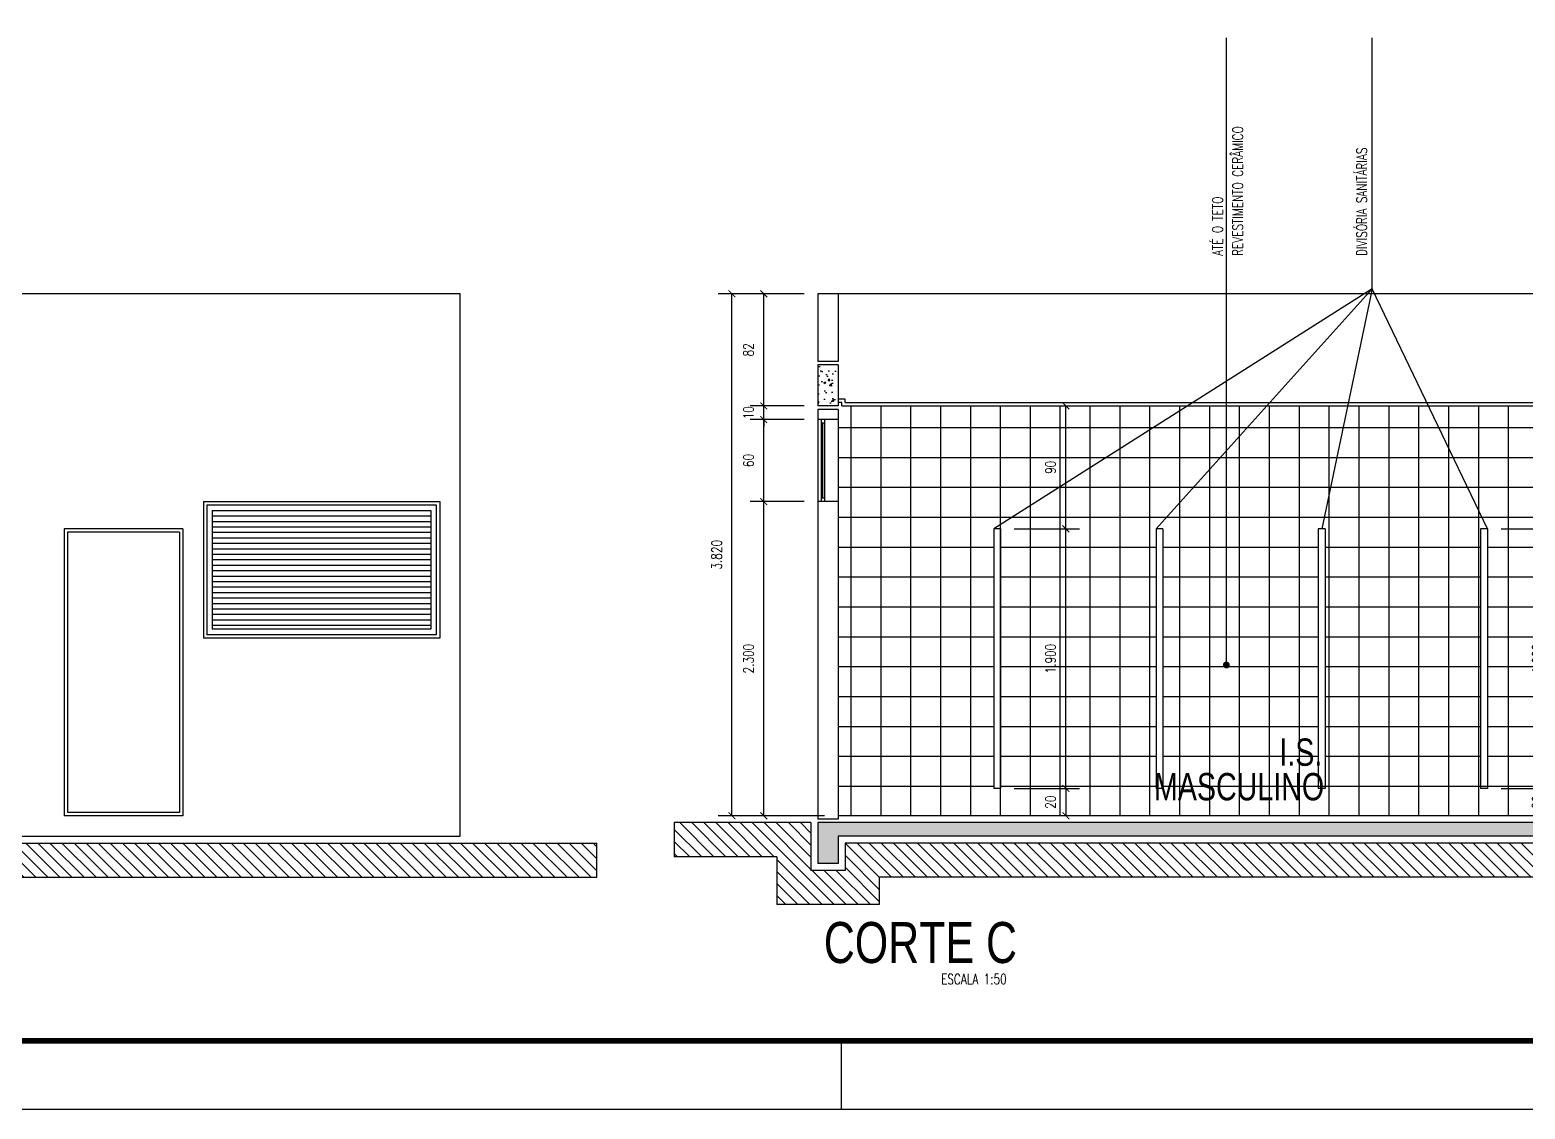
# Model space of a CAD drawing. Extents: x 231.8 to 328.5, y 64.7 to 125.7.
# Drawn here: x 248.63 to 259.57, y 97.18 to 105.07 of the extents above; entities that cross this region are included whole.
import ezdxf

# ---------------------------------------------------------------- set-up
doc = ezdxf.new("R2010")
doc.units = 0
doc.header["$LTSCALE"] = 0.1
doc.header["$MEASUREMENT"] = 0
doc.header["$PDMODE"] = 3
doc.layers.get('0').update_dxf_attribs({"linetype": 'CONTINUOUS'})
doc.layers.get('DEFPOINTS').update_dxf_attribs({"linetype": 'CONTINUOUS'})
for name, color, linetype in [('ALVENARIA', 5, 'CONTINUOUS'), ('ATERRO', 250, 'CONTINUOUS'), ('CONTRAPISO', 64, 'CONTINUOUS'), ('CONTRAPISO1', 7, 'CONTINUOUS'), ('COTAS', 1, 'CONTINUOUS'), ('DIVISÓRIA', 3, 'CONTINUOUS'), ('ELEVAÇÃO', 70, 'CONTINUOUS'), ('ESQUADRIA', 250, 'CONTINUOUS'), ('FORRO_PVC', 251, 'CONTINUOUS'), ('INDIC', 1, 'CONTINUOUS'), ('PEITORIL_JANELA', 2, 'CONTINUOUS'), ('PISO', 250, 'CONTINUOUS'), ('PISO1', 40, 'CONTINUOUS'), ('PORTA', 12, 'CONTINUOUS'), ('PRANCHA', 15, 'CONTINUOUS'), ('TEXTO_AMBIENTE', 250, 'CONTINUOUS'), ('TEXTO_PISO_ÁREA', 1, 'CONTINUOUS'), ('VIDRO', 140, 'CONTINUOUS'), ('VISTA_CORTE', 2, 'CONTINUOUS')]:
    doc.layers.add(name, color=color, linetype=linetype)
doc.styles.add('STYLE1', font='romans.shx', dxfattribs={"width": 0.75, "height": 0.075})
doc.styles.add('STYLE3', font='arial.ttf', dxfattribs={"width": 0.75, "height": 0.2})
doc.dimstyles.get("Standard").update_dxf_attribs({"dimtxt": 0.18, "dimasz": 0.18, "dimexe": 0.18, "dimexo": 0.0625, "dimgap": 0.09, "dimtad": 0, "dimtih": 1, "dimtoh": 1, "dimdec": 4, "dimzin": 0, "dimdsep": 46, "dimtxsty": 'Standard', "dimcen": 0.09, "dimadec": 0, "dimazin": 0, "dimtfac": 1, "dimtdec": 4, "dimtofl": 0, "dimtmove": 0, "dimatfit": 3, "dimfxl": 1, "dimtolj": 1, "dimtzin": 0, "dimarcsym": 0})

# ---------------------------------------------------------------- blocks, each defined once
blk = doc.blocks.new('_ARCHTICK')
at = {"color": 0, "linetype": 'ByBlock', "const_width": 0.15}
blk.add_lwpolyline([(-0.5, -0.5), (0.5, 0.5)], dxfattribs=at)
blk = doc.blocks.new('*D85')
at = {"color": 1, "linetype": 'ByBlock'}
for p, q in [((254.074, 103.143), (253.668, 103.143)), ((253.768, 99.323), (253.768, 103.143)), ((254.074, 99.323), (253.668, 99.323))]:
    blk.add_line(p, q, dxfattribs=at)
at = {"layer": 'DEFPOINTS', "color": 0, "linetype": 'ByBlock'}
for p in [(253.768, 103.143), (254.174, 103.143), (254.174, 99.323)]:
    blk.add_point(p, dxfattribs=at)
at = {"color": 1, "linetype": 'ByBlock', "xscale": 0.05, "yscale": 0.05, "zscale": 0.05}
for p, rotation in [((253.768, 103.143), 90), ((253.768, 99.323), 270)]:
    blk.add_blockref('_ARCHTICK', p, dxfattribs=dict(at, rotation=rotation))
at = {"color": 60, "linetype": 'ByBlock', "insert": (253.656, 101.233), "char_height": 0.075, "attachment_point": 5, "rotation": 90, "style": 'STYLE1'}
blk.add_mtext('\\A1;3.820', dxfattribs=at)
blk = doc.blocks.new('*D87')
at = {"color": 1, "linetype": 'ByBlock'}
for p, q in [((254.296, 103.143), (253.901, 103.143)), ((254.001, 102.323), (254.001, 103.143)), ((254.296, 102.323), (253.901, 102.323))]:
    blk.add_line(p, q, dxfattribs=at)
at = {"layer": 'DEFPOINTS', "color": 0, "linetype": 'ByBlock'}
for p in [(254.001, 103.143), (254.396, 103.143), (254.396, 102.323)]:
    blk.add_point(p, dxfattribs=at)
at = {"color": 1, "linetype": 'ByBlock', "xscale": 0.05, "yscale": 0.05, "zscale": 0.05}
for p, rotation in [((254.001, 103.143), 90), ((254.001, 102.323), 270)]:
    blk.add_blockref('_ARCHTICK', p, dxfattribs=dict(at, rotation=rotation))
at = {"color": 60, "linetype": 'ByBlock', "insert": (253.889, 102.733), "char_height": 0.075, "attachment_point": 5, "rotation": 90, "style": 'STYLE1'}
blk.add_mtext('\\A1;82', dxfattribs=at)
blk = doc.blocks.new('*D102')
at = {"color": 1, "linetype": 'ByBlock'}
for p, q in [((254.001, 102.323), (254.001, 102.373)), ((254.296, 102.323), (253.901, 102.323)), ((254.001, 102.223), (254.001, 102.323)), ((254.196, 102.223), (253.901, 102.223)), ((254.001, 102.223), (254.001, 102.173))]:
    blk.add_line(p, q, dxfattribs=at)
at = {"layer": 'DEFPOINTS', "color": 0, "linetype": 'ByBlock'}
for p in [(254.001, 102.323), (254.396, 102.323), (254.296, 102.223)]:
    blk.add_point(p, dxfattribs=at)
at = {"color": 1, "linetype": 'ByBlock', "xscale": 0.05, "yscale": 0.05, "zscale": 0.05}
for p, rotation in [((254.001, 102.323), 270), ((254.001, 102.223), 90)]:
    blk.add_blockref('_ARCHTICK', p, dxfattribs=dict(at, rotation=rotation))
at = {"color": 60, "linetype": 'ByBlock', "insert": (253.889, 102.273), "char_height": 0.075, "attachment_point": 5, "rotation": 90, "style": 'STYLE1'}
blk.add_mtext('\\A1;10', dxfattribs=at)
blk = doc.blocks.new('*D91')
at = {"color": 1, "linetype": 'ByBlock'}
for p, q in [((254.296, 102.223), (253.901, 102.223)), ((254.001, 101.623), (254.001, 102.223)), ((254.196, 101.623), (253.901, 101.623))]:
    blk.add_line(p, q, dxfattribs=at)
at = {"layer": 'DEFPOINTS', "color": 0, "linetype": 'ByBlock'}
for p in [(254.001, 102.223), (254.396, 102.223), (254.296, 101.623)]:
    blk.add_point(p, dxfattribs=at)
at = {"color": 1, "linetype": 'ByBlock', "xscale": 0.05, "yscale": 0.05, "zscale": 0.05}
for p, rotation in [((254.001, 102.223), 90), ((254.001, 101.623), 270)]:
    blk.add_blockref('_ARCHTICK', p, dxfattribs=dict(at, rotation=rotation))
at = {"color": 60, "linetype": 'ByBlock', "insert": (253.889, 101.923), "char_height": 0.075, "attachment_point": 5, "rotation": 90, "style": 'STYLE1'}
blk.add_mtext('\\A1;60', dxfattribs=at)
blk = doc.blocks.new('*D97')
at = {"color": 1, "linetype": 'ByBlock'}
for p, q in [((254.296, 101.623), (253.901, 101.623)), ((254.001, 99.323), (254.001, 101.623)), ((254.446, 99.323), (253.901, 99.323))]:
    blk.add_line(p, q, dxfattribs=at)
at = {"layer": 'DEFPOINTS', "color": 0, "linetype": 'ByBlock'}
for p in [(254.001, 101.623), (254.396, 101.623), (254.546, 99.323)]:
    blk.add_point(p, dxfattribs=at)
at = {"color": 1, "linetype": 'ByBlock', "xscale": 0.05, "yscale": 0.05, "zscale": 0.05}
for p, rotation in [((254.001, 101.623), 90), ((254.001, 99.323), 270)]:
    blk.add_blockref('_ARCHTICK', p, dxfattribs=dict(at, rotation=rotation))
at = {"color": 60, "linetype": 'ByBlock', "insert": (253.889, 100.473), "char_height": 0.075, "attachment_point": 5, "rotation": 90, "style": 'STYLE1'}
blk.add_mtext('\\A1;2.300', dxfattribs=at)
blk = doc.blocks.new('*D90')
at = {"color": 1, "linetype": 'ByBlock'}
blk.add_line((256.212, 101.423), (256.212, 102.323), dxfattribs=at)
at = {"layer": 'DEFPOINTS', "color": 0, "linetype": 'ByBlock'}
for p in [(256.212, 102.323), (256.212, 102.323), (256.212, 101.423)]:
    blk.add_point(p, dxfattribs=at)
at = {"color": 1, "linetype": 'ByBlock', "xscale": 0.05, "yscale": 0.05, "zscale": 0.05}
for p, rotation in [((256.212, 102.323), 90), ((256.212, 101.423), 270)]:
    blk.add_blockref('_ARCHTICK', p, dxfattribs=dict(at, rotation=rotation))
at = {"color": 60, "linetype": 'ByBlock', "insert": (256.1, 101.873), "char_height": 0.075, "attachment_point": 5, "rotation": 90, "style": 'STYLE1'}
blk.add_mtext('\\A1;90', dxfattribs=at)
blk = doc.blocks.new('*D96')
at = {"color": 1, "linetype": 'ByBlock'}
for p, q in [((255.834, 99.523), (256.312, 99.523)), ((256.212, 99.523), (256.212, 99.323))]:
    blk.add_line(p, q, dxfattribs=at)
at = {"layer": 'DEFPOINTS', "color": 0, "linetype": 'ByBlock'}
for p in [(255.734, 99.523), (256.212, 99.323), (256.212, 99.323)]:
    blk.add_point(p, dxfattribs=at)
at = {"color": 1, "linetype": 'ByBlock', "xscale": 0.05, "yscale": 0.05, "zscale": 0.05}
for p, rotation in [((256.212, 99.523), 90), ((256.212, 99.323), 270)]:
    blk.add_blockref('_ARCHTICK', p, dxfattribs=dict(at, rotation=rotation))
at = {"color": 60, "linetype": 'ByBlock', "insert": (256.1, 99.423), "char_height": 0.075, "attachment_point": 5, "rotation": 90, "style": 'STYLE1'}
blk.add_mtext('\\A1;20', dxfattribs=at)
blk = doc.blocks.new('*D95')
at = {"color": 1, "linetype": 'ByBlock'}
for p, q in [((255.834, 101.423), (256.312, 101.423)), ((256.212, 99.523), (256.212, 101.423)), ((255.834, 99.523), (256.312, 99.523))]:
    blk.add_line(p, q, dxfattribs=at)
at = {"layer": 'DEFPOINTS', "color": 0, "linetype": 'ByBlock'}
for p in [(255.734, 101.423), (256.212, 101.423), (255.734, 99.523)]:
    blk.add_point(p, dxfattribs=at)
at = {"color": 1, "linetype": 'ByBlock', "xscale": 0.05, "yscale": 0.05, "zscale": 0.05}
for p, rotation in [((256.212, 101.423), 90), ((256.212, 99.523), 270)]:
    blk.add_blockref('_ARCHTICK', p, dxfattribs=dict(at, rotation=rotation))
at = {"color": 60, "linetype": 'ByBlock', "insert": (256.1, 100.473), "char_height": 0.075, "attachment_point": 5, "rotation": 90, "style": 'STYLE1'}
blk.add_mtext('\\A1;1.900', dxfattribs=at)
blk = doc.blocks.new('*D94')
at = {"color": 1, "linetype": 'ByBlock'}
for p, q in [((259.398, 101.423), (259.876, 101.423)), ((259.776, 99.523), (259.776, 101.423)), ((259.398, 99.523), (259.876, 99.523))]:
    blk.add_line(p, q, dxfattribs=at)
at = {"layer": 'DEFPOINTS', "color": 0, "linetype": 'ByBlock'}
for p in [(259.298, 101.423), (259.776, 101.423), (259.298, 99.523)]:
    blk.add_point(p, dxfattribs=at)
at = {"color": 1, "linetype": 'ByBlock', "xscale": 0.05, "yscale": 0.05, "zscale": 0.05}
for p, rotation in [((259.776, 101.423), 90), ((259.776, 99.523), 270)]:
    blk.add_blockref('_ARCHTICK', p, dxfattribs=dict(at, rotation=rotation))
at = {"color": 60, "linetype": 'ByBlock', "insert": (259.664, 100.473), "char_height": 0.075, "attachment_point": 5, "rotation": 90, "style": 'STYLE1'}
blk.add_mtext('\\A1;1.900', dxfattribs=at)
blk = doc.blocks.new('*D93')
at = {"color": 1, "linetype": 'ByBlock'}
for p, q in [((259.398, 99.523), (259.876, 99.523)), ((259.776, 99.523), (259.776, 99.323))]:
    blk.add_line(p, q, dxfattribs=at)
at = {"layer": 'DEFPOINTS', "color": 0, "linetype": 'ByBlock'}
for p in [(259.298, 99.523), (259.776, 99.323), (259.776, 99.323)]:
    blk.add_point(p, dxfattribs=at)
at = {"color": 1, "linetype": 'ByBlock', "xscale": 0.05, "yscale": 0.05, "zscale": 0.05}
for p, rotation in [((259.776, 99.523), 90), ((259.776, 99.323), 270)]:
    blk.add_blockref('_ARCHTICK', p, dxfattribs=dict(at, rotation=rotation))
at = {"color": 60, "linetype": 'ByBlock', "insert": (259.664, 99.423), "char_height": 0.075, "attachment_point": 5, "rotation": 90, "style": 'STYLE1'}
blk.add_mtext('\\A1;20', dxfattribs=at)

msp = doc.modelspace()

# ---------------------------------------------------------------- hatches: boundary and pattern name
at = {"layer": 'ATERRO'}
h = msp.add_hatch(dxfattribs=at)
h.set_pattern_fill('ANSI31', color=256, scale=0.5, style=0)
h.set_pattern_definition([(135, (492.42168, 15.976734), (0.044194174, 0.044194174), [])])
h.paths.add_polyline_path([(260.0963, 98.8725), (254.8463, 98.8725), (254.8463, 98.6725), (254.0963, 98.6725), (254.0963, 99.0225), (253.3463, 99.0225), (253.3463, 99.2725), (254.3463, 99.2725), (254.3463, 98.9225), (254.5963, 98.9225), (254.5963, 99.1225), (260.3463, 99.1225), (260.3463, 98.9225), (260.5963, 98.9225), (260.5963, 99.1225), (261.4963, 99.1225), (261.4963, 98.9225), (261.7463, 98.9225), (261.7463, 99.2725), (262.7463, 99.2725), (262.7463, 99.0225), (261.9963, 99.0225), (261.9963, 98.6725), (261.2463, 98.6725), (261.2463, 98.8725), (260.8463, 98.8725), (260.8463, 98.6725), (260.0963, 98.6725)])
h = msp.add_hatch(dxfattribs=at)
h.set_pattern_fill('ANSI31', color=256, scale=0.5, style=0)
h.set_pattern_definition([(135, (462.47073, 15.976734), (0.044194174, 0.044194174), [])])
h.paths.add_polyline_path([(234.0291, 99.1225), (234.0291, 98.8725), (252.7791, 98.8725), (252.7791, 99.1225)])
at = {"layer": 'CONTRAPISO1'}
h = msp.add_hatch(dxfattribs=at)
h.set_pattern_fill('AR-CONC', color=256, scale=0.02, style=0)
h.set_pattern_definition([(50, (0, 0), (0.143452037, -0.012550427), [0.015, -0.165]), (355, (0, 0), (-0.02775027, 0.15043843), [0.012, -0.132]), (100.4514, (0.01195, -0.00105), (0.115701876, 0.13788791), [0.01274804, -0.14022842]), (46.1842, (0, 0.04), (0.21344821, -0.0331038), [0.0225, -0.2475]), (96.6356, (0.01779, 0.03724), (0.18693254, 0.19482357), [0.01912206, -0.2103426]), (351.1842, (0, 0.04), (0.18693239, 0.19482372), [0.018, -0.198]), (21, (0.02, 0.03), (0.11938141, -0.08052378), [0.015, -0.165]), (326, (0.02, 0.03), (0.04866307, 0.14503001), [0.012, -0.132]), (71.4514, (0.02995, 0.02329), (0.168044526, 0.0645061), [0.01274804, -0.14022842]), (37.5, (0, 0), (0.002431971, 0.066578771), [0, -0.1304, 0, -0.134, 0, -0.1325]), (7.5, (0, 0), (0.052613907, 0.078882342), [0, -0.0764, 0, -0.1274, 0, -0.0505]), (327.5, (-0.0446, 0), (0.106764487, -0.004510974), [0, -0.05, 0, -0.156, 0, -0.207]), (317.5, (-0.0646, 0), (0.116637234, 0.020020996), [0, -0.065, 0, -0.1036, 0, -0.147])])
h.paths.add_polyline_path([(254.5463, 102.6225), (254.3963, 102.6225), (254.3963, 102.3225), (254.5463, 102.3225)])
h = msp.add_hatch(dxfattribs=at)
h.set_pattern_fill('AR-CONC', color=256, scale=0.02, style=0)
h.set_pattern_definition([(130, (492.42168, 15.97673), (-0.143452037, -0.012550427), [0.015, -0.165]), (185, (492.42168, 15.97673), (0.02775027, 0.15043843), [0.012, -0.132]), (79.5486, (492.40973, 15.97569), (-0.11570188, 0.13788791), [0.01274804, -0.14022842]), (133.8158, (492.42168, 16.01673), (-0.21344821, -0.0331038), [0.0225, -0.2475]), (83.3644, (492.4039, 16.01398), (-0.18693254, 0.19482357), [0.01912206, -0.2103426]), (188.8158, (492.42168, 16.01673), (-0.18693239, 0.19482372), [0.018, -0.198]), (159, (492.40168, 16.00673), (-0.11938141, -0.08052378), [0.015, -0.165]), (214, (492.40168, 16.00673), (-0.04866307, 0.14503001), [0.012, -0.132]), (108.5486, (492.39173, 16.00002), (-0.168044526, 0.0645061), [0.01274804, -0.14022842]), (142.5, (492.42168, 15.976734), (-0.002431971, 0.066578771), [0, -0.1304, 0, -0.134, 0, -0.1325]), (172.5, (492.42168, 15.976734), (-0.052613907, 0.078882342), [0, -0.0764, 0, -0.1274, 0, -0.0505]), (212.5, (492.46628, 15.976734), (-0.106764487, -0.004510974), [0, -0.05, 0, -0.156, 0, -0.207]), (222.5, (492.48628, 15.97673), (-0.116637234, 0.020020996), [0, -0.065, 0, -0.1036, 0, -0.147])])
h.paths.add_polyline_path([(254.3963, 99.2725), (261.6963, 99.2725), (261.6963, 98.9725), (261.5463, 98.9725), (261.5463, 99.1725), (260.5463, 99.1725), (260.5463, 98.9725), (260.3963, 98.9725), (260.3963, 99.1725), (254.5463, 99.1725), (254.5463, 98.9725), (254.3963, 98.9725)])
at = {"layer": 'PISO1'}
h = msp.add_hatch(dxfattribs=at)
h.set_pattern_fill('ANSI37', color=256, scale=1.75, angle=45, style=0)
h.set_pattern_definition([(90, (492.42168, 15.97673), (0.21875, 4e-17), []), (7e-15, (492.42168, 15.97673), (4e-17, -0.21875), [])])
h.paths.add_polyline_path([(254.5463, 101.6225), (254.5463, 102.2225), (254.5463, 102.2975), (254.5463, 102.3225), (260.3963, 102.3225), (260.3963, 102.2975), (260.3963, 101.4225), (260.3963, 99.3225), (254.5463, 99.3225)])
h.paths.add_polyline_path([(256.8723, 99.535), (256.9223, 99.535), (256.9223, 101.435), (256.8723, 101.435)], flags=16)
h.paths.add_polyline_path([(255.7343, 101.4225), (255.6843, 101.4225), (255.6843, 99.5225), (255.7343, 99.5225)], flags=16)
h.paths.add_polyline_path([(258.0603, 99.5475), (258.1103, 99.5475), (258.1103, 101.4475), (258.0603, 101.4475)], flags=16)
h.paths.add_polyline_path([(259.2483, 99.56), (259.2983, 99.56), (259.2983, 101.46), (259.2483, 101.46)], flags=16)
h.paths.add_polyline_path([(258.1668, 99.3807), (256.8163, 99.3807), (256.8163, 99.6911), (258.1668, 99.6911)], flags=24)
h.paths.add_polyline_path([(258.1628, 99.6335), (257.7304, 99.6335), (257.7304, 99.9437), (258.1628, 99.9437)], flags=24)

# ---------------------------------------------------------------- linework, layer by layer
at = {"layer": 'ALVENARIA'}
for p, q in [((254.3963, 103.1425), (254.3963, 102.6475)), ((254.5463, 103.1425), (254.3963, 103.1425)), ((254.5463, 103.1425), (254.5463, 102.6475)), ((254.5463, 102.6475), (254.3963, 102.6475)), ((254.5463, 102.2975), (254.3963, 102.2975)), ((254.3963, 102.2975), (254.3963, 102.2225)), ((254.5463, 102.2975), (254.5463, 102.2225)), ((254.5463, 102.2225), (254.3963, 102.2225)), ((254.5463, 101.6225), (254.3963, 101.6225)), ((254.3963, 101.6225), (254.3963, 99.2975)), ((254.5463, 101.6225), (254.5463, 99.2975)), ((254.5463, 99.2975), (254.3963, 99.2975))]:
    msp.add_line(p, q, dxfattribs=at)
at = {"layer": 'ATERRO'}
for p, q in [((253.3463, 99.2725), (253.3463, 99.0225)), ((254.3463, 99.2725), (253.3463, 99.2725)), ((254.3463, 99.2725), (254.3463, 98.9225)), ((234.0291, 99.1225), (252.7791, 99.1225)), ((252.7791, 98.8725), (252.7791, 99.1225)), ((254.5963, 99.1225), (254.5963, 98.9225)), ((260.3463, 99.1225), (254.5963, 99.1225)), ((254.0963, 99.0225), (253.3463, 99.0225)), ((254.0963, 99.0225), (254.0963, 98.6725)), ((234.0291, 98.8725), (252.7791, 98.8725)), ((254.5963, 98.9225), (254.3463, 98.9225)), ((260.0963, 98.8725), (254.8463, 98.8725)), ((254.8463, 98.8725), (254.8463, 98.6725)), ((254.8463, 98.6725), (254.0963, 98.6725))]:
    msp.add_line(p, q, dxfattribs=at)
at = {"layer": 'CONTRAPISO'}
for p, q in [((254.5463, 102.6225), (254.3963, 102.6225)), ((254.3963, 102.6225), (254.3963, 102.3225)), ((254.5463, 102.6225), (254.5463, 102.3225)), ((254.5463, 102.3225), (254.3963, 102.3225)), ((254.3963, 99.2725), (254.3963, 98.9725)), ((261.6963, 99.2725), (254.3963, 99.2725)), ((260.3963, 99.1725), (254.5463, 99.1725)), ((254.5463, 99.1725), (254.5463, 98.9725)), ((254.5463, 98.9725), (254.3963, 98.9725))]:
    msp.add_line(p, q, dxfattribs=at)
at = {"layer": 'DIVISÓRIA'}
for p, q in [((255.7343, 101.4225), (255.6843, 101.4225)), ((255.6843, 101.4225), (255.6843, 99.5225)), ((255.7343, 101.4225), (255.7343, 99.5225)), ((256.9223, 101.4225), (256.8723, 101.4225)), ((256.8723, 101.4225), (256.8723, 99.5225)), ((256.9223, 101.4225), (256.9223, 99.5225)), ((258.1103, 101.4225), (258.0603, 101.4225)), ((258.0603, 101.4225), (258.0603, 99.5225)), ((258.1103, 101.4225), (258.1103, 99.5225)), ((259.2983, 101.4225), (259.2483, 101.4225)), ((259.2483, 101.4225), (259.2483, 99.5225)), ((259.2983, 101.4225), (259.2983, 99.5225)), ((255.7343, 99.5225), (255.6843, 99.5225)), ((256.9223, 99.5225), (256.8723, 99.5225)), ((258.1103, 99.5225), (258.0603, 99.5225)), ((259.2983, 99.5225), (259.2483, 99.5225))]:
    msp.add_line(p, q, dxfattribs=at)
at = {"layer": 'ELEVAÇÃO'}
for p, q in [((251.7791, 103.1425), (235.0291, 103.1425)), ((251.7791, 99.1725), (251.7791, 103.1425)), ((249.8991, 101.6225), (251.6291, 101.6225)), ((249.8991, 101.6225), (249.8991, 100.6225)), ((251.6291, 101.6225), (251.6291, 100.6225)), ((249.7491, 101.4225), (248.8791, 101.4225)), ((248.8791, 101.4225), (248.8791, 99.3225)), ((249.7491, 101.4225), (249.7491, 99.3225)), ((251.6291, 100.6225), (249.8991, 100.6225)), ((249.7491, 99.3225), (248.8791, 99.3225)), ((235.0291, 99.1725), (251.7791, 99.1725))]:
    msp.add_line(p, q, dxfattribs=at)
at = {"layer": 'ESQUADRIA'}
for p, q in [((254.4213, 102.2225), (254.4213, 101.6225)), ((254.4463, 102.1975), (254.4213, 102.1975)), ((254.4463, 102.2225), (254.4463, 101.6225)), ((249.9241, 101.5975), (249.9241, 100.6475)), ((249.9241, 101.5975), (251.6041, 101.5975)), ((251.6041, 101.5975), (251.6041, 100.6475)), ((254.4463, 101.6475), (254.4213, 101.6475)), ((249.9641, 101.5575), (251.5641, 101.5575)), ((249.9641, 101.5575), (249.9641, 100.6875)), ((249.9641, 101.5175), (251.5641, 101.5175)), ((249.9641, 101.4775), (251.5641, 101.4775)), ((251.5641, 101.5575), (251.5641, 100.6875)), ((249.9641, 101.4375), (251.5641, 101.4375)), ((249.9641, 101.3975), (251.5641, 101.3975)), ((249.9641, 101.3575), (251.5641, 101.3575)), ((249.9641, 101.3175), (251.5641, 101.3175)), ((249.9641, 101.2775), (251.5641, 101.2775)), ((249.9641, 101.2375), (251.5641, 101.2375)), ((249.9641, 101.1975), (251.5641, 101.1975)), ((249.9641, 101.1575), (251.5641, 101.1575)), ((249.9641, 101.1175), (251.5641, 101.1175)), ((249.9641, 101.0775), (251.5641, 101.0775)), ((249.9641, 101.0375), (251.5641, 101.0375)), ((249.9641, 100.9975), (251.5641, 100.9975)), ((249.9641, 100.9575), (251.5641, 100.9575)), ((249.9641, 100.9175), (251.5641, 100.9175)), ((249.9641, 100.8775), (251.5641, 100.8775)), ((249.9641, 100.8375), (251.5641, 100.8375)), ((249.9641, 100.7975), (251.5641, 100.7975)), ((249.9641, 100.7575), (251.5641, 100.7575)), ((249.9641, 100.7175), (251.5641, 100.7175)), ((251.6041, 100.6475), (249.9241, 100.6475)), ((251.5641, 100.6875), (249.9641, 100.6875))]:
    msp.add_line(p, q, dxfattribs=at)
at = {"layer": 'FORRO_PVC'}
for p, q in [((254.5963, 102.3725), (254.5463, 102.3725)), ((254.5713, 102.3475), (254.5463, 102.3475)), ((254.5713, 102.3225), (254.5713, 102.3475)), ((254.5963, 102.3475), (254.5963, 102.3725)), ((254.5963, 102.3475), (260.3463, 102.3475)), ((254.5713, 102.3225), (260.3713, 102.3225))]:
    msp.add_line(p, q, dxfattribs=at)
at = {"layer": 'INDIC'}
for p, q in [((257.3873, 100.4267), (257.3873, 105.016)), ((258.454, 103.1788), (258.454, 105.016)), ((258.454, 103.1788), (255.6843, 101.4225)), ((256.8723, 101.4225), (258.454, 103.1788)), ((258.454, 103.1788), (258.0853, 101.4225)), ((259.2983, 101.4225), (258.454, 103.1788))]:
    msp.add_line(p, q, dxfattribs=at)
at = {"layer": 'INDIC', "const_width": 0.025}
msp.add_lwpolyline([(257.3998, 100.4267, -1), (257.3748, 100.4267, -1)], format="xyb", close=True, dxfattribs=at)
at = {"layer": 'PEITORIL_JANELA'}
for p, q in [((254.3963, 102.2225), (254.3963, 101.6225)), ((254.5463, 102.2225), (254.5463, 101.6225))]:
    msp.add_line(p, q, dxfattribs=at)
at = {"layer": 'PISO'}
msp.add_line((261.6963, 99.3225), (254.5463, 99.3225), dxfattribs=at)
at = {"layer": 'PORTA'}
for p, q in [((248.9041, 101.3975), (248.9041, 99.3475)), ((249.7241, 101.3975), (248.9041, 101.3975)), ((249.7241, 101.3975), (249.7241, 99.3475)), ((249.7241, 99.3475), (248.9041, 99.3475))]:
    msp.add_line(p, q, dxfattribs=at)
at = {"layer": 'PRANCHA', "color": 250}
for p, q in [((254.5677, 97.6761), (254.5677, 97.1761)), ((231.8177, 97.1761), (273.5677, 97.1761))]:
    msp.add_line(p, q, dxfattribs=at)
at = {"layer": 'PRANCHA', "color": 250, "const_width": 0.04}
msp.add_lwpolyline([(273.0677, 125.1761), (233.0677, 125.1761), (233.0677, 97.6761), (273.0677, 97.6761), (273.0677, 125.1761)], dxfattribs=at)
at = {"layer": 'VIDRO'}
msp.add_line((254.4338, 101.6475), (254.4338, 102.1975), dxfattribs=at)
at = {"layer": 'VISTA_CORTE'}
msp.add_line((261.5463, 103.1425), (254.5463, 103.1425), dxfattribs=at)

# ---------------------------------------------------------------- texts
at = {"layer": 'TEXTO_AMBIENTE', "style": 'STYLE3', "width": 0.75}
for s, height, p in [('I.S.', 0.2, (257.7754, 99.6886)), ('MASCULINO', 0.2, (256.8574, 99.4358)), ('CORTE C', 0.3, (254.4404, 98.2451))]:
    msp.add_text(s, height=height, dxfattribs=at).set_placement(p)
at = {"layer": 'TEXTO_PISO_ÁREA', "style": 'STYLE1', "width": 0.75}
for s, p in [('REVESTIMENTO CERÂMICO', (257.5078, 103.4202)), ('DIVISÓRIA SANITÁRIAS', (258.4156, 103.4202)), ('ATÉ O TETO', (257.3603, 103.4202))]:
    msp.add_text(s, height=0.075, rotation=90, dxfattribs=at).set_placement(p)
msp.add_text('ESCALA 1:50', height=0.075, dxfattribs=at).set_placement((255.2991, 98.0902))

# ---------------------------------------------------------------- dimensions: what is measured, and where the dimension line sits
at = {"layer": 'COTAS'}
for base, p1, p2, picture, middle in [((253.7684, 103.1425), (254.1738, 99.3225), (254.1738, 103.1425), '*D85', (253.6559, 101.2325)), ((254.0012, 101.6225), (254.5463, 99.3225), (254.3963, 101.6225), '*D97', (253.8887, 100.4725)), ((256.2125, 101.4225), (255.7343, 99.5225), (255.7343, 101.4225), '*D95', (256.1, 100.4725)), ((259.7765, 101.4225), (259.2983, 99.5225), (259.2983, 101.4225), '*D94', (259.664, 100.4725))]:
    dim = msp.add_linear_dim(base=base, p1=p1, p2=p2, angle=270, dimstyle='Standard', override={"dimtxt": 0.075, "dimasz": 0.05, "dimexe": 0.1, "dimexo": 0.1, "dimgap": 0.075, "dimtad": 1, "dimtih": 0, "dimtoh": 0, "dimdec": 3, "dimtxsty": 'STYLE1', "dimblk1": 'ARCHTICK', "dimblk2": 'ARCHTICK', "dimsah": 1, "dimcen": 0, "dimclrd": 1, "dimclre": 1, "dimclrt": 60, "dimtdec": 3, "dimtofl": 1}, dxfattribs=at)
    dim.commit()
    dim.dimension.update_dxf_attribs({"geometry": picture, "text_midpoint": middle})
for base, p1, p2, text, picture, middle in [((254.0012, 103.1425), (254.3963, 102.3225), (254.3963, 103.1425), '82', '*D87', (253.8887, 102.7325)), ((256.2125, 102.3225), (256.2125, 101.4225), (256.2125, 102.3225), '90', '*D90', (256.1, 101.8725)), ((254.0012, 102.2225), (254.2963, 101.6225), (254.3963, 102.2225), '60', '*D91', (253.8887, 101.9225))]:
    dim = msp.add_linear_dim(base=base, p1=p1, p2=p2, angle=270, text=text, dimstyle='Standard', override={"dimtxt": 0.075, "dimasz": 0.05, "dimexe": 0.1, "dimexo": 0.1, "dimgap": 0.075, "dimtad": 1, "dimtih": 0, "dimtoh": 0, "dimdec": 3, "dimtxsty": 'STYLE1', "dimblk1": 'ARCHTICK', "dimblk2": 'ARCHTICK', "dimsah": 1, "dimcen": 0, "dimclrd": 1, "dimclre": 1, "dimclrt": 60, "dimtdec": 3, "dimtofl": 1}, dxfattribs=at)
    dim.commit()
    dim.dimension.update_dxf_attribs({"geometry": picture, "text_midpoint": middle})
for base, p1, p2, text, picture, middle in [((254.0012, 102.3225), (254.2963, 102.2225), (254.3963, 102.3225), '10', '*D102', (254.0012, 102.2725)), ((256.2125, 99.3225), (255.7343, 99.5225), (256.2125, 99.3225), '20', '*D96', (256.2125, 99.4225)), ((259.7765, 99.3225), (259.2983, 99.5225), (259.7765, 99.3225), '20', '*D93', (259.7765, 99.4225))]:
    dim = msp.add_linear_dim(base=base, p1=p1, p2=p2, angle=270, text=text, dimstyle='Standard', override={"dimtxt": 0.075, "dimasz": 0.05, "dimexe": 0.1, "dimexo": 0.1, "dimgap": 0.075, "dimtad": 1, "dimtih": 0, "dimtoh": 0, "dimdec": 3, "dimtxsty": 'STYLE1', "dimblk1": 'ARCHTICK', "dimblk2": 'ARCHTICK', "dimsah": 1, "dimcen": 0, "dimclrd": 1, "dimclre": 1, "dimclrt": 60, "dimtdec": 3, "dimtofl": 1}, dxfattribs=at)
    dim.commit()
    dim.dimension.update_dxf_attribs({"geometry": picture, "text_midpoint": middle, "dimtype": 160})

doc.saveas('drawing.dxf')
